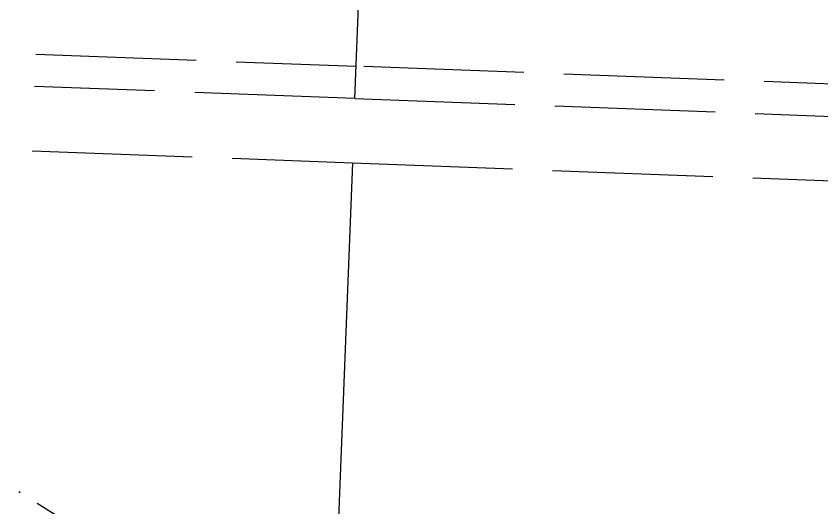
# Model space of a CAD drawing. Extents: x 329124 to 332550, y 6141944 to 6144607.
# Drawn here: x 329819.9 to 330071.3, y 6142771.4 to 6142925 of the extents above; entities that cross this region are included whole.
import ezdxf

# ---------------------------------------------------------------- set-up
doc = ezdxf.new("R2010")
doc.units = 0
doc.header["$LTSCALE"] = 5
for name, pattern in [('foc-ACCESSROAD', [3.75, 2.5, -1.25]), ('foc-QUARTERLINE', [33, 25, -3, 2, -3]), ('foc-UNSURVEYED', [12.5, 10, -2.5])]:
    doc.linetypes.add(name, pattern=pattern)
for name, color, linetype in [('C-AR', 13, 'foc-ACCESSROAD'), ('L-QSEC', 8, 'foc-QUARTERLINE'), ('L-USEC', 7, 'foc-UNSURVEYED')]:
    doc.layers.add(name, color=color, linetype=linetype)

msp = doc.modelspace()

# ---------------------------------------------------------------- linework, layer by layer
at = {"layer": 'C-AR', "flags": 128}
msp.add_lwpolyline([(329819.866, 6142753.357), (329832.132, 6142745.628), (330166.18, 6142597.02), (330347.573, 6142590.089), (330348.345, 6142610.071), (330170.791, 6142616.855), (329841.575, 6142763.314), (329820.757, 6142776.431)], dxfattribs=at)
at = {"layer": 'L-QSEC', "flags": 128}
for points in [[(329925.56, 6142899.288), (329955.062, 6143663.311)], [(329924.784, 6142879.186), (329894.903, 6142105.177)]]:
    msp.add_lwpolyline(points, dxfattribs=at)
at = {"layer": 'L-USEC', "flags": 128}
for points in [[(329826.034, 6142913.093), (329925.948, 6142909.334)], [(330727.753, 6142879.167), (330326.851, 6142894.251), (329925.948, 6142909.334)], [(329925.541, 6142899.288), (329825.646, 6142903.047)], [(329925.541, 6142899.288), (330326.446, 6142884.205), (330727.35, 6142869.122)], [(329824.87, 6142882.945), (329924.784, 6142879.186)], [(329924.784, 6142879.186), (330325.69, 6142864.102), (330726.594, 6142849.019)]]:
    msp.add_lwpolyline(points, dxfattribs=at)

doc.saveas('drawing.dxf')
